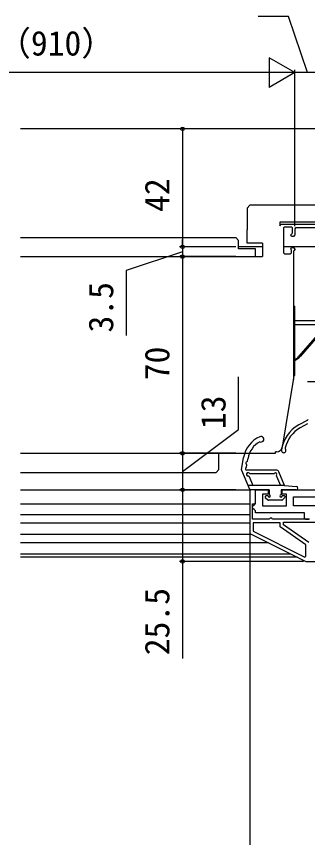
# Model space of a CAD drawing. Units: millimetres, scale not verified. Extents: x -525 to 525, y -783 to 779.
# Drawn here: x 223.4 to 327.1, y -633.2 to -340.9 of the extents above; entities that cross this region are included whole.
import ezdxf
from ezdxf.enums import TextEntityAlignment as Align

# ---------------------------------------------------------------- set-up
doc = ezdxf.new("R2010")
doc.units = ezdxf.units.MM
doc.header["$LTSCALE"] = 4
for name, color, linetype in [('0-2_YKK_11', 7, 'Continuous'), ('0-3_YKK_11E', 7, 'Continuous'), ('0-4_YKK_12', 2, 'Continuous'), ('0-5_YKK_13', 4, 'Continuous'), ('0-7_YKK_D', 6, 'Continuous')]:
    doc.layers.add(name, color=color, linetype=linetype)
doc.styles.add('ＭＳ ゴシック', font='')
doc.styles.get('ＭＳ ゴシック').set_extended_font_data('MS Gothic')

msp = doc.modelspace()

# ---------------------------------------------------------------- linework, layer by layer
at = {"layer": '0-2_YKK_11'}
for points in [[(327.734, -519.9), (314.7, -519.9), (314.5, -519.7), (314.3, -519.5), (313.7, -519.5), (313.5, -519.7), (313.3, -519.9), (307.5, -519.9), (307.5, -514.4), (308.5, -514.4), (308.5, -509.4), (306.5, -509.4), (306.5, -524.9), (326.5, -534.9), (356.5, -534.9)], [(327.5, -520), (326.5, -520), (326, -519.5), (326, -517.6), (308.5, -517.6), (308.5, -516.9), (308, -516.4), (307.5, -515.9), (307.5, -515.2), (308, -514.7), (308.5, -514.2), (308.5, -509.4), (313, -509.4), (313, -510.9), (311, -510.9), (311, -515.1), (319.5, -515.1), (319.5, -510.9), (318, -510.9), (318, -509.4), (331.5, -509.4)], [(327.5, -528.2), (318.5, -521.9), (318.5, -520.9), (330.44, -520.9)]]:
    msp.add_lwpolyline(points, dxfattribs=at)
for points in [[(322, -511.9), (330.5, -511.9), (330.5, -515.1), (322, -515.1)], [(307.7, -524.158), (326.026, -533.321), (326.5, -533.028), (326.5, -528.965), (317.3, -522.525), (317.3, -521.1), (307.7, -521.1)]]:
    msp.add_lwpolyline(points, close=True, dxfattribs=at)
at = {"layer": '0-3_YKK_11E'}
for p, q in [((317.2, -415.4), (317.7, -414.9)), ((317.7, -414.9), (341, -414.9)), ((316.003, -495.9), (315.6, -495.9))]:
    msp.add_line(p, q, dxfattribs=at)
for points in [[(333.2, -416.2), (322.8, -416.2), (322.5, -416.5), (322.5, -418.7), (322, -419.2), (321.3, -419.2), (321.088, -418.688), (321.612, -418.164), (321.7, -417.951), (321.7, -416.2), (321.4, -415.9), (318.8, -415.9), (318.5, -416.2), (318.5, -425.1), (318.8, -425.4), (321, -425.4), (321.3, -425.1), (321.3, -424.049), (321.212, -423.836), (321.088, -423.712), (321.3, -423.2), (322, -423.2), (322.5, -423.7), (322.5, -423.9), (322.3, -424.183), (322.1, -424.466), (322.1, -426.4)], [(322.1, -424.466), (322.1, -470.1), (321.8, -470.4), (321.9, -470.4), (317.976, -494.225)]]:
    msp.add_lwpolyline(points, dxfattribs=at)
msp.add_arc((316.003, -493.9), 2, 270, 350.64702, dxfattribs=at)
at = {"layer": '0-4_YKK_12'}
for p, q in [((359, -380.9), (224.887, -380.9)), ((311, -422.9), (302.498, -422.9)), ((329.876, -422.9), (318.5, -422.9)), ((224.887, -509.4), (306.8, -509.4)), ((224.887, -514.4), (306.5, -514.4)), ((224.887, -518.2), (306.5, -518.2)), ((224.887, -521.2), (306.5, -521.2)), ((224.887, -525.2), (307.1, -525.2)), ((224.887, -528.2), (313.1, -528.2)), ((224.887, -532.2), (321.1, -532.2)), ((323.5, -533.4), (224.887, -533.4))]:
    msp.add_line(p, q, dxfattribs=at)
at = {"layer": '0-5_YKK_13'}
for p, q in [((305.5, -409.1), (306.5, -408.1)), ((305.5, -409.1), (305.5, -416.9)), ((342.5, -408.1), (306.5, -408.1)), ((317.2, -414.1), (317.2, -415.4)), ((343.5, -414.1), (317.2, -414.1)), ((224.887, -419.602), (301.498, -419.602)), ((311, -421.6), (311, -426.4)), ((224.887, -426.4), (311, -426.4)), ((322.1, -444.05), (322.5, -444.05)), ((322.5, -468.75), (322.5, -444.05)), ((322.5, -449.1), (333.8, -449.1)), ((322.5, -450.6), (333.8, -450.6)), ((333.8, -450.6), (323.994, -461.88)), ((334, -450.9), (324.493, -461.836)), ((327.014, -470.9), (339.946, -470.9)), ((326.883, -484.693), (323.899, -486.305)), ((327.064, -485.937), (324.476, -487.357)), ((224.887, -496.4), (315.6, -496.4)), ((295.498, -502.203), (295.498, -496.4)), ((315.6, -496.4), (315.6, -495.9)), ((303.505, -502.286), (304.278, -497.901)), ((305.679, -499.17), (305.854, -498.179)), ((294.498, -503.203), (295.498, -502.203)), ((303.524, -502.457), (306.422, -509.218)), ((305.312, -501.25), (305.421, -500.63)), ((315.884, -502.4), (305.4, -502.4)), ((224.887, -503.203), (294.498, -503.203)), ((306.218, -504.68), (307.598, -507.9)), ((306.555, -503.6), (315.134, -503.6)), ((315.955, -504.582), (317.377, -507.9)), ((318.9, -507.9), (316.803, -503.006)), ((318.9, -507.9), (305.857, -507.9)), ((318.9, -507.9), (323.044, -508.202)), ((313.4, -509.4), (306.698, -509.4)), ((313.4, -509.4), (313.4, -511.2)), ((317.6, -509.4), (317.6, -511.2)), ((323, -509.4), (317.6, -509.4)), ((311.988, -512.112), (312.888, -513.012)), ((313, -511.6), (312.2, -511.6)), ((317.9, -513.1), (313.1, -513.1)), ((318.8, -511.6), (318, -511.6)), ((319.012, -512.112), (318.112, -513.012))]:
    msp.add_line(p, q, dxfattribs=at)
for points in [[(311, -421.6), (305.5, -421.6), (305.5, -416.9)], [(308.498, -426.4), (308.498, -423.602), (302.498, -423.602), (302.498, -420.602), (301.498, -419.602)], [(322.1, -468.75), (322.5, -468.75), (322.5, -444.05)]]:
    msp.add_lwpolyline(points, dxfattribs=at)
for centre, radius, start, end in [((319.965, -457.9), 6, 295.00246, 319), ((320.221, -458.6), 5, 297.1557, 319), ((326.933, -484.989), 0.3, 99.54093, 142.94256), ((326.8, -484.2), 0.5, 279.54093, 0), ((329.671, -496.826), 12, 118.75375, 172.64742), ((329.671, -496.826), 10.8, 118.75375, 167.64161), ((314.126, -499.637), 10, 113.75837, 170), ((310.5, -491.4), 1, 243.21957, 113.75837), ((314.126, -499.637), 8.4, 119.03194, 170), ((318.563, -495.392), 0.8, 172.64742, 36.38387), ((319.61, -494.621), 0.5, 167.64161, 216.38387), ((305.55, -499.9), 0.5, 102.02432, 237.97569), ((305.383, -499.118), 0.3, 282.02432, 350), ((303.8, -502.338), 0.3, 170, 203.19859), ((305.4, -501.9), 0.5, 118.64194, 270), ((305.017, -501.198), 0.3, 298.64194, 350), ((305.126, -500.578), 0.3, 350, 57.97569), ((315.884, -503.4), 1, 23.19859, 90), ((305.884, -503.9), 0.6, 41.81031, 273.72737), ((305.942, -504.798), 0.3, 23.19859, 93.72737), ((306.555, -503.3), 0.3, 221.81031, 270), ((315.134, -503.3), 0.3, 270, 311.40962), ((315.663, -503.9), 0.5, 315.2229, 131.40962), ((316.231, -504.463), 0.3, 135.2229, 203.19859), ((323, -508.8), 0.6, 270, 85.83713), ((306.698, -509.1), 0.3, 203.19859, 270), ((313.4, -511.6), 0.4, 180, 90), ((317.6, -511.6), 0.4, 90, 360), ((312.2, -511.9), 0.3, 90, 225), ((313.1, -512.8), 0.3, 225, 270), ((317.9, -512.8), 0.3, 270, 315), ((318.8, -511.9), 0.3, 315, 90)]:
    msp.add_arc(centre, radius, start, end, dxfattribs=at)
at = {"layer": '0-7_YKK_D'}
for p, q in [((322.5, -360.9), (313.407, -355.65)), ((313.407, -355.65), (313.407, -366.15)), ((312, -360.9), (163, -360.9)), ((322.5, -360.9), (304.314, -360.9)), ((322.5, -360.9), (313.407, -366.15)), ((322.5, -415.5), (322.5, -359.9)), ((322.5, -415.5), (322.5, -359.9)), ((331.5, -360.9), (322.5, -360.9)), ((282.498, -380.9), (282.498, -422.9)), ((282.498, -422.9), (282.498, -420.35)), ((301.498, -422.9), (281.498, -422.9)), ((301.498, -422.9), (281.498, -422.9)), ((282.498, -422.9), (282.498, -426.4)), ((282.498, -422.9), (282.498, -426.4)), ((301.498, -426.4), (281.498, -426.4)), ((301.498, -426.4), (281.498, -426.4)), ((282.498, -426.4), (282.498, -428.95)), ((282.498, -426.4), (282.498, -496.4)), ((301.498, -496.4), (281.498, -496.4)), ((301.498, -496.4), (281.498, -496.4)), ((282.498, -496.4), (282.498, -509.4)), ((301.498, -509.4), (281.498, -509.4)), ((301.498, -509.4), (281.498, -509.4)), ((306.5, -525.591), (306.5, -703.9)), ((325.618, -534.9), (281.498, -534.9))]:
    msp.add_line(p, q, dxfattribs=at)
for points in [[(327, -360.9), (320.23, -340.9), (309.412, -340.9)], [(282.498, -424.65), (262.498, -431.301), (262.498, -454.528)], [(282.498, -502.9), (302.498, -487.955), (302.498, -469.228)], [(282.498, -509.4), (282.498, -534.9), (282.498, -569.405)]]:
    msp.add_lwpolyline(points, dxfattribs=at)
for centre in [(282.498, -380.9), (282.498, -422.9), (282.498, -422.9), (282.498, -426.4), (282.498, -426.4), (282.498, -496.4), (282.498, -496.4), (282.498, -509.4), (282.498, -509.4), (282.498, -534.9)]:
    msp.add_circle(centre, 0.637, dxfattribs=at)

# ---------------------------------------------------------------- texts
at = {"layer": '0-7_YKK_D', "style": 'ＭＳ ゴシック'}
msp.add_text('DW（910）', height=8.798, dxfattribs=at).set_placement((204.568, -357.468), align=Align.BOTTOM_LEFT)
for s, p in [('42', (280.498, -410.491)), ('3.5', (260.498, -453.414)), ('70', (280.498, -470.4)), ('13', (300.498, -487.796)), ('25.5', (280.498, -568.291))]:
    msp.add_text(s, height=8.798, rotation=90, dxfattribs=at).set_placement(p, align=Align.BOTTOM_LEFT)

doc.saveas('drawing.dxf')
